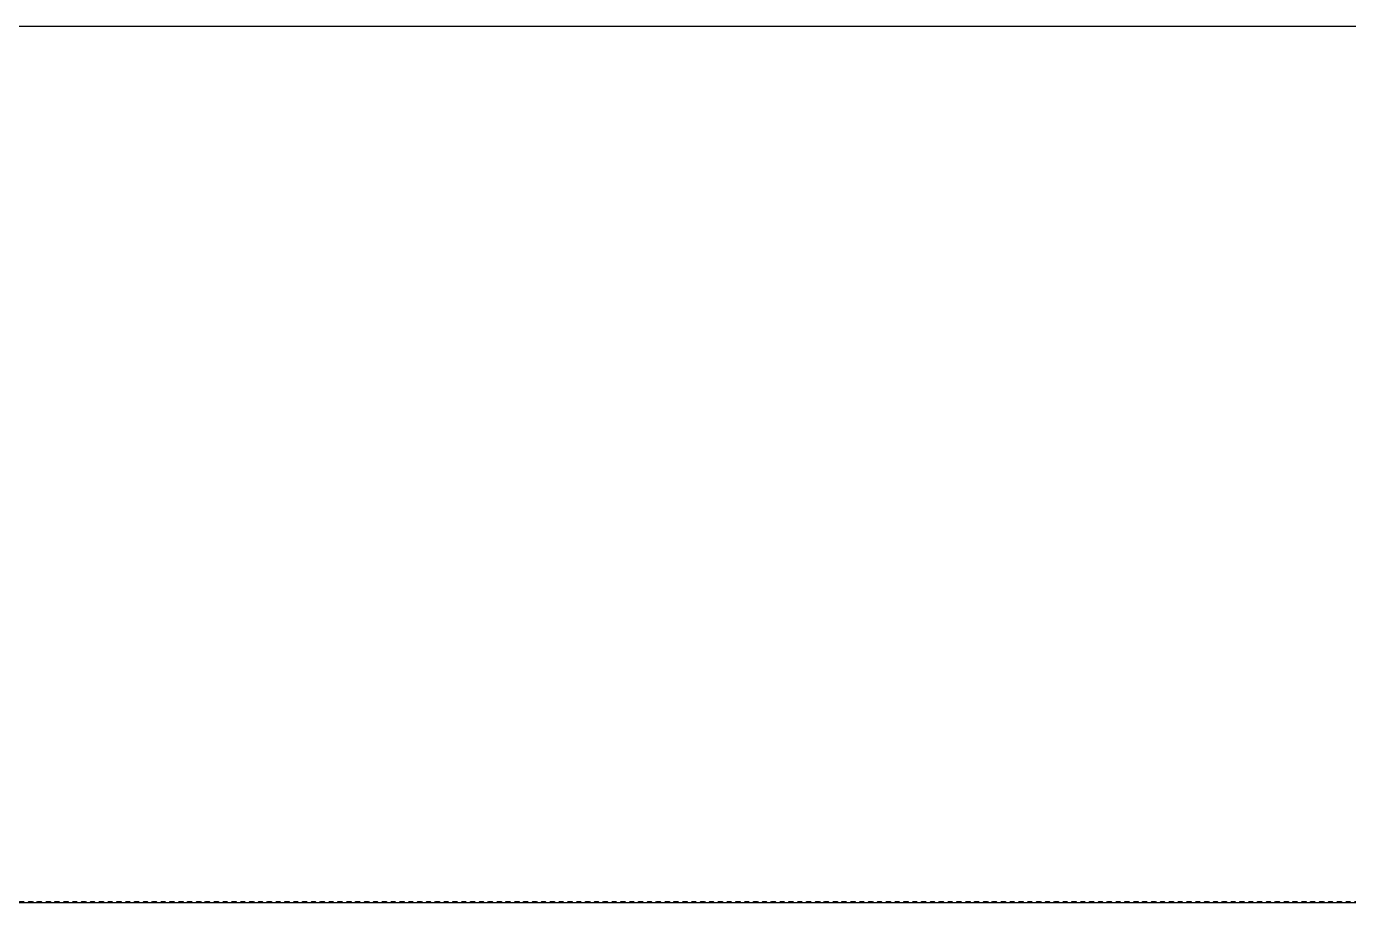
# Model space of a CAD drawing. Header units: centimetres. Extents: x 26200 to 113000, y -600 to 9300.
# Drawn here: x 85351 to 88341, y 7314 to 9300 of the extents above; entities that cross this region are included whole.
import ezdxf

# ---------------------------------------------------------------- set-up
doc = ezdxf.new("R2010")
doc.units = ezdxf.units.CM
for name, color, linetype in [('A-ELEV-03', 8, 'Continuous'), ('A-WALL-SNWPNL', 8, 'Continuous'), ('A-WALL-STEL', 8, 'Continuous'), ('ROTAS-PAFTA', 144, 'Continuous')]:
    doc.layers.add(name, color=color, linetype=linetype)

# ---------------------------------------------------------------- blocks, each defined once
blk = doc.blocks.new('*U74')
at = {"layer": 'A-WALL-SNWPNL'}
blk.add_lwpolyline([(50, 1), (42, 1), (40, -1), (32, -1), (30, 1), (22, 1), (20, -1), (12, -1), (10, 1), (2, 1), (0, -1), (-8, -1), (-10, 1), (-18, 1), (-20, -1), (-28, -1), (-30, 1), (-38, 1), (-40, -1), (-48, -1), (-50, 1)], dxfattribs=at)
blk = doc.blocks.new('*U75')
at = {"layer": 'A-WALL-STEL', "color": 0, "linetype": 'ByBlock', "lineweight": -2, "transparency": 16777216}
for p in [(9900, 0), (10000, 0), (10100, 0), (10200, 0), (10300, 0), (10400, 0), (10500, 0), (10600, 0), (10700, 0), (10800, 0), (10900, 0), (11000, 0), (11100, 0), (11200, 0), (11300, 0), (11400, 0), (11500, 0), (11600, 0), (11700, 0), (11800, 0), (11900, 0), (12000, 0), (12100, 0), (12200, 0), (12300, 0), (12400, 0), (12500, 0), (12600, 0), (12700, 0), (12800, 0), (12900, 0)]:
    blk.add_blockref('*U74', p, dxfattribs=at)

msp = doc.modelspace()

# ---------------------------------------------------------------- linework, layer by layer
at = {"layer": 'A-ELEV-03'}
for points in [[(81215.9, 7318.6), (86915.9, 7318.6)], [(86915.9, 7318.6), (88540.9, 7318.6)]]:
    msp.add_lwpolyline(points, dxfattribs=at)
at = {"layer": 'ROTAS-PAFTA'}
msp.add_lwpolyline([(75600, -600), (99000, -600), (99000, 9300), (75600, 9300)], close=True, dxfattribs=at)

# ---------------------------------------------------------------- block references
at = {"layer": 'A-WALL-STEL', "rotation": 180}
msp.add_blockref('*U75', (98235.9, 7319.6), dxfattribs=at)

doc.saveas('drawing.dxf')
